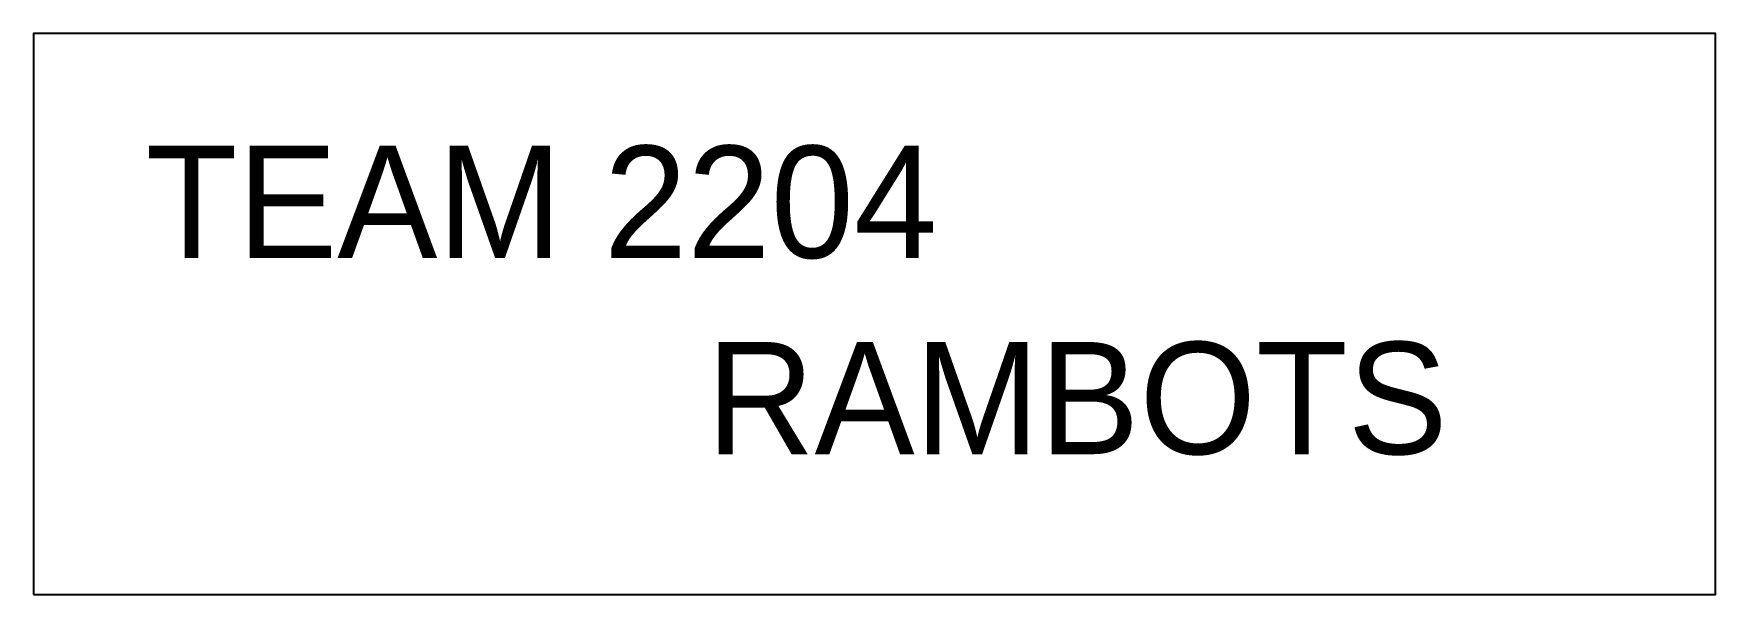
# Model space of a CAD drawing. Header units: inches. Extents: x 0 to 3, y 0 to 1.
import ezdxf

# ---------------------------------------------------------------- set-up
doc = ezdxf.new("R2010")
doc.units = ezdxf.units.IN

msp = doc.modelspace()

# ---------------------------------------------------------------- linework, layer by layer
at = {"color": 1}
msp.add_lwpolyline([(0, 0), (3, 0), (3, 1), (0, 1)], close=True, dxfattribs=at)

# ---------------------------------------------------------------- texts
msp.add_text('TEAM 2204', height=0.2).set_placement((0.2, 0.6))
at = {"insert": (1.2, 0.45), "char_height": 0.2, "attachment_point": 1}
msp.add_mtext('RAMBOTS', dxfattribs=at)

doc.saveas('drawing.dxf')
